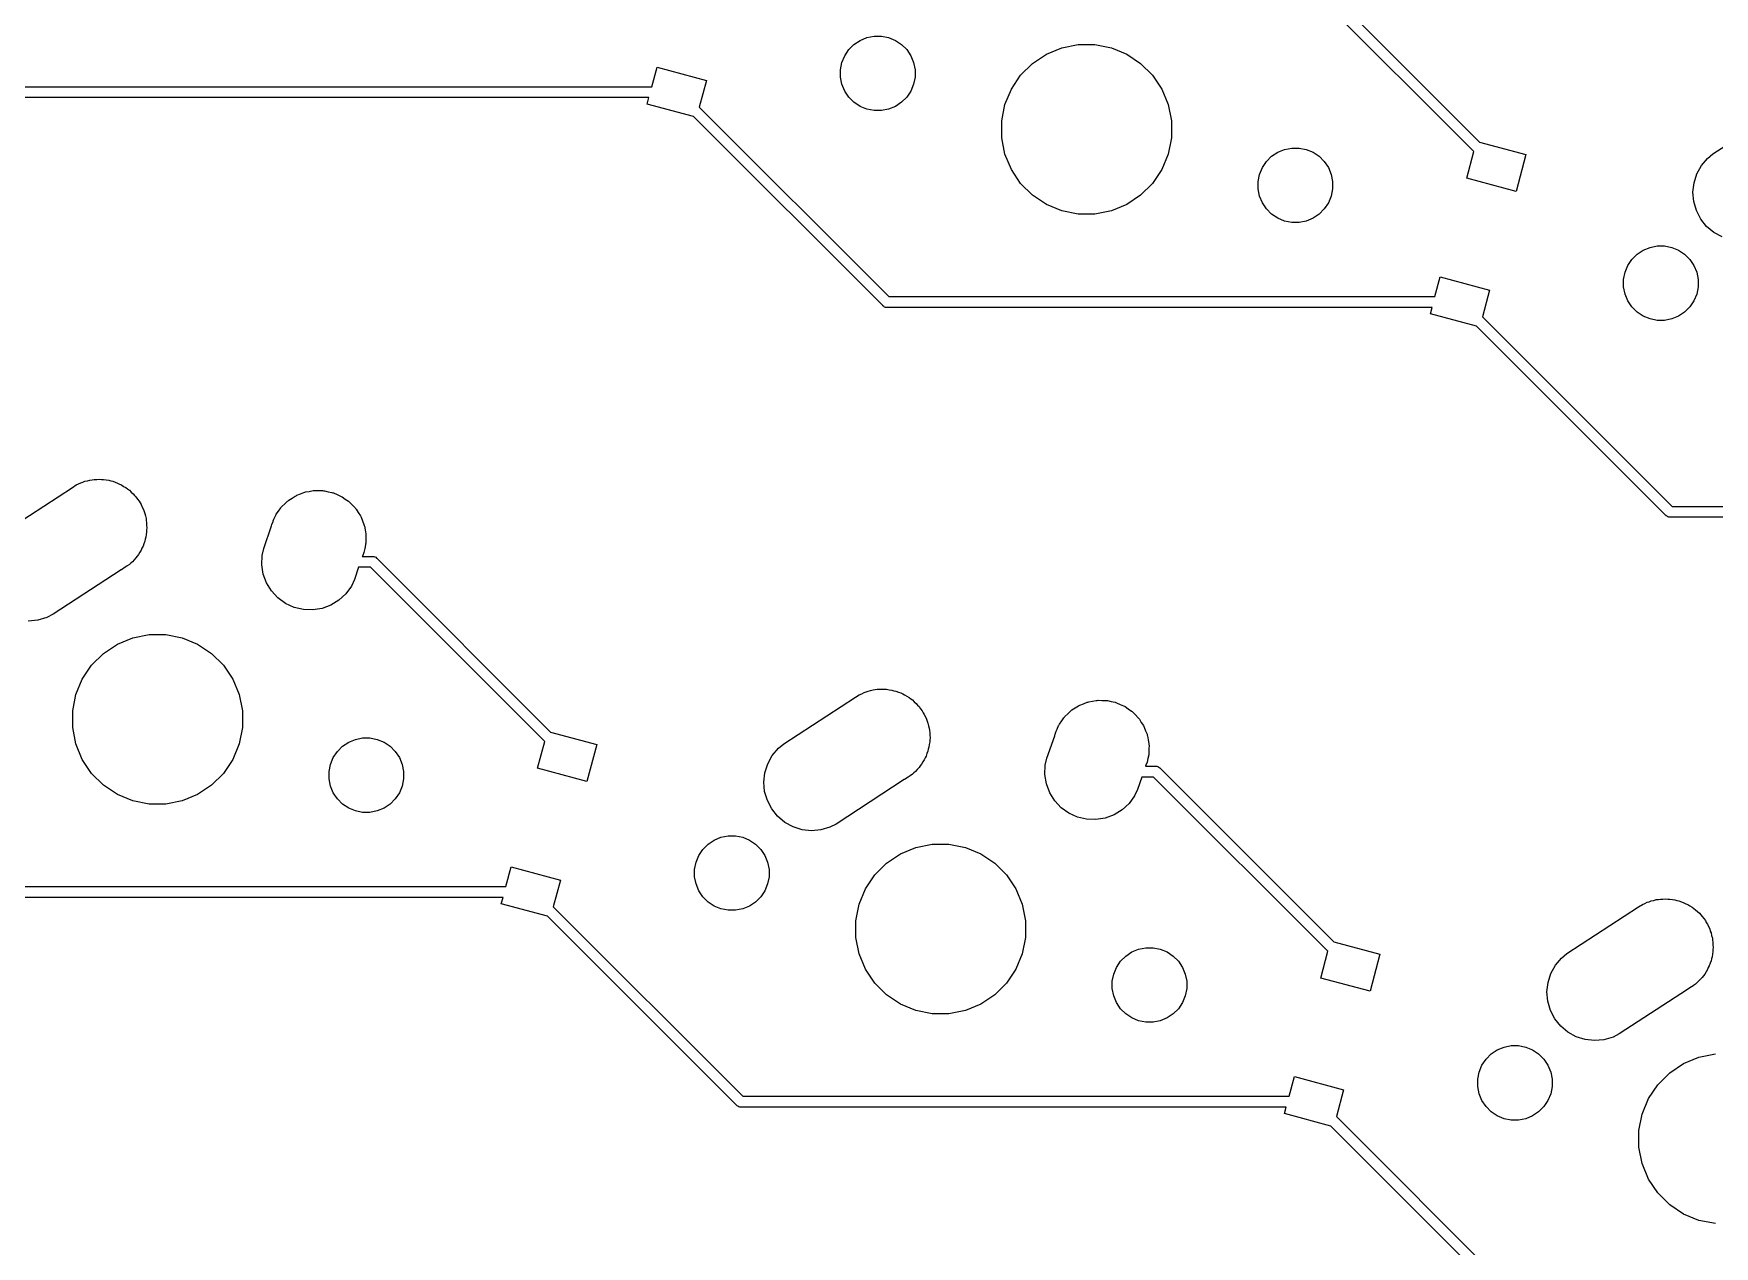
# Model space of a CAD drawing. Extents: x -26.1 to -7.5, y -7.6 to -2.3.
# Drawn here: x -18.288 to -16.733, y -6.282 to -5.16 of the extents above; entities that cross this region are included whole.
import ezdxf

# ---------------------------------------------------------------- set-up
doc = ezdxf.new("R2010")
doc.units = 0
doc.header["$MEASUREMENT"] = 0
doc.layers.add('BLACK', color=7, linetype='CONTINUOUS')

msp = doc.modelspace()

# ---------------------------------------------------------------- linework, layer by layer
at = {"layer": 'BLACK', "linetype": 'CONTINUOUS'}
for p, q in [((-16.9555, -5.2694), (-17.1167, -5.10814)), ((-17.1109, -5.09978), (-16.9501, -5.26064)), ((-17.5374, -5.18072), (-17.5336, -5.17508)), ((-17.5336, -5.17508), (-17.5289, -5.17028)), ((-17.5289, -5.17028), (-17.5232, -5.16651)), ((-17.5232, -5.16651), (-17.5169, -5.16391)), ((-17.5169, -5.16391), (-17.5103, -5.16259)), ((-17.5103, -5.16259), (-17.5035, -5.16259)), ((-17.5035, -5.16259), (-17.4968, -5.16391)), ((-17.4968, -5.16391), (-17.4906, -5.16651)), ((-17.4906, -5.16651), (-17.4849, -5.17028)), ((-17.4849, -5.17028), (-17.4801, -5.17508)), ((-17.4801, -5.17508), (-17.4764, -5.18072)), ((-17.3509, -5.17923), (-17.3366, -5.17332)), ((-17.3366, -5.17332), (-17.3214, -5.1703)), ((-17.3214, -5.1703), (-17.306, -5.1703)), ((-17.306, -5.1703), (-17.2908, -5.17332)), ((-17.2908, -5.17332), (-17.2765, -5.17923)), ((-17.7159, -5.20949), (-17.711, -5.19126)), ((-17.711, -5.19126), (-17.6653, -5.20349)), ((-17.5413, -5.19364), (-17.54, -5.18699)), ((-17.54, -5.18699), (-17.5374, -5.18072)), ((-17.4764, -5.18072), (-17.4738, -5.18699)), ((-17.4738, -5.18699), (-17.4724, -5.19364)), ((-17.3747, -5.19876), (-17.3637, -5.18782)), ((-17.3637, -5.18782), (-17.3509, -5.17923)), ((-17.2765, -5.17923), (-17.2637, -5.18782)), ((-17.2637, -5.18782), (-17.2527, -5.19876)), ((-17.6653, -5.20349), (-17.672, -5.2282)), ((-17.5413, -5.20043), (-17.5413, -5.19364)), ((-17.54, -5.20708), (-17.5413, -5.20043)), ((-17.5374, -5.21335), (-17.54, -5.20708)), ((-17.4738, -5.20708), (-17.4764, -5.21335)), ((-17.4724, -5.20043), (-17.4738, -5.20708)), ((-17.4724, -5.19364), (-17.4724, -5.20043)), ((-17.3833, -5.21162), (-17.3747, -5.19876)), ((-17.2527, -5.19876), (-17.2441, -5.21162)), ((-17.7185, -5.21949), (-18.7227, -5.21949)), ((-18.7209, -5.20949), (-17.7159, -5.20949)), ((-17.7201, -5.22549), (-17.7185, -5.21949)), ((-17.5336, -5.219), (-17.5374, -5.21335)), ((-17.5289, -5.22379), (-17.5336, -5.219)), ((-17.5232, -5.22756), (-17.5289, -5.22379)), ((-17.4849, -5.22379), (-17.4906, -5.22756)), ((-17.4801, -5.219), (-17.4849, -5.22379)), ((-17.4764, -5.21335), (-17.4801, -5.219)), ((-17.3892, -5.2259), (-17.3833, -5.21162)), ((-17.2441, -5.21162), (-17.2382, -5.2259)), ((-17.6773, -5.23696), (-17.7201, -5.22549)), ((-17.5023, -5.41197), (-17.6773, -5.23696)), ((-17.672, -5.2282), (-17.4966, -5.4036)), ((-17.5169, -5.23016), (-17.5232, -5.22756)), ((-17.5103, -5.23148), (-17.5169, -5.23016)), ((-17.5035, -5.23148), (-17.5103, -5.23148)), ((-17.4968, -5.23016), (-17.5035, -5.23148)), ((-17.4906, -5.22756), (-17.4968, -5.23016)), ((-17.3922, -5.24107), (-17.3892, -5.2259)), ((-17.2382, -5.2259), (-17.2352, -5.24107)), ((-16.7343, -5.27158), (-16.668, -5.22836)), ((-17.3922, -5.25653), (-17.3922, -5.24107)), ((-17.2352, -5.24107), (-17.2352, -5.25653)), ((-17.3892, -5.2717), (-17.3922, -5.25653)), ((-17.2352, -5.25653), (-17.2382, -5.2717)), ((-17.1425, -5.2738), (-17.1368, -5.27003)), ((-17.1368, -5.27003), (-17.1306, -5.26744)), ((-17.1306, -5.26744), (-17.1239, -5.26611)), ((-17.1239, -5.26611), (-17.1171, -5.26611)), ((-17.1171, -5.26611), (-17.1105, -5.26744)), ((-17.1105, -5.26744), (-17.1042, -5.27003)), ((-17.1042, -5.27003), (-17.0986, -5.2738)), ((-16.9621, -5.29411), (-16.9555, -5.2694)), ((-16.9501, -5.26064), (-16.9073, -5.27211)), ((-17.3833, -5.28598), (-17.3892, -5.2717)), ((-17.3747, -5.29884), (-17.3833, -5.28598)), ((-17.2441, -5.28598), (-17.2527, -5.29884)), ((-17.2382, -5.2717), (-17.2441, -5.28598)), ((-17.1536, -5.29051), (-17.151, -5.28425)), ((-17.151, -5.28425), (-17.1473, -5.2786)), ((-17.1473, -5.2786), (-17.1425, -5.2738)), ((-17.0986, -5.2738), (-17.0938, -5.2786)), ((-17.0938, -5.2786), (-17.09, -5.28425)), ((-17.09, -5.28425), (-17.0874, -5.29051)), ((-16.9073, -5.27211), (-16.9164, -5.30634)), ((-16.7492, -5.29), (-16.745, -5.28235)), ((-16.745, -5.28235), (-16.7394, -5.27567)), ((-16.7394, -5.27567), (-16.7343, -5.27158)), ((-17.3637, -5.30977), (-17.3747, -5.29884)), ((-17.2527, -5.29884), (-17.2637, -5.30977)), ((-17.155, -5.29717), (-17.1536, -5.29051)), ((-17.155, -5.30396), (-17.155, -5.29717)), ((-17.0874, -5.29051), (-17.0861, -5.29717)), ((-17.0861, -5.29717), (-17.0861, -5.30396)), ((-16.9164, -5.30634), (-16.9621, -5.29411)), ((-16.7528, -5.30699), (-16.7518, -5.29832)), ((-16.7518, -5.29832), (-16.7492, -5.29)), ((-17.3509, -5.31837), (-17.3637, -5.30977)), ((-17.2637, -5.30977), (-17.2765, -5.31837)), ((-17.1536, -5.31061), (-17.155, -5.30396)), ((-17.151, -5.31688), (-17.1536, -5.31061)), ((-17.1473, -5.32252), (-17.151, -5.31688)), ((-17.09, -5.31688), (-17.0938, -5.32252)), ((-17.0874, -5.31061), (-17.09, -5.31688)), ((-17.0861, -5.30396), (-17.0874, -5.31061)), ((-16.752, -5.31568), (-16.7528, -5.30699)), ((-16.7496, -5.32406), (-16.752, -5.31568)), ((-17.3366, -5.32428), (-17.3509, -5.31837)), ((-17.3214, -5.3273), (-17.3366, -5.32428)), ((-17.306, -5.3273), (-17.3214, -5.3273)), ((-17.2908, -5.32428), (-17.306, -5.3273)), ((-17.2765, -5.31837), (-17.2908, -5.32428)), ((-17.1425, -5.32732), (-17.1473, -5.32252)), ((-17.1368, -5.33109), (-17.1425, -5.32732)), ((-17.1306, -5.33369), (-17.1368, -5.33109)), ((-17.1042, -5.33109), (-17.1105, -5.33369)), ((-17.0986, -5.32732), (-17.1042, -5.33109)), ((-17.0938, -5.32252), (-17.0986, -5.32732)), ((-16.7456, -5.3318), (-16.7496, -5.32406)), ((-16.7401, -5.33861), (-16.7456, -5.3318)), ((-17.1239, -5.33501), (-17.1306, -5.33369)), ((-17.1171, -5.33501), (-17.1239, -5.33501)), ((-17.1105, -5.33369), (-17.1171, -5.33501)), ((-16.7334, -5.34422), (-16.7401, -5.33861)), ((-16.7258, -5.34842), (-16.7334, -5.34422)), ((-16.8044, -5.36439), (-16.7988, -5.36062)), ((-16.7988, -5.36062), (-16.7925, -5.35802)), ((-16.7925, -5.35802), (-16.7858, -5.3567)), ((-16.7858, -5.3567), (-16.7791, -5.3567)), ((-16.7791, -5.3567), (-16.7724, -5.35802)), ((-16.7724, -5.35802), (-16.7661, -5.36062)), ((-16.7661, -5.36062), (-16.7605, -5.36439)), ((-16.8156, -5.3811), (-16.813, -5.37483)), ((-16.813, -5.37483), (-16.8092, -5.36919)), ((-16.8092, -5.36919), (-16.8044, -5.36439)), ((-16.7605, -5.36439), (-16.7557, -5.36919)), ((-16.7557, -5.36919), (-16.7519, -5.37483)), ((-16.7519, -5.37483), (-16.7493, -5.3811)), ((-16.9914, -5.4036), (-16.9865, -5.38538)), ((-16.9865, -5.38538), (-16.9409, -5.3976)), ((-16.8169, -5.38776), (-16.8156, -5.3811)), ((-16.8169, -5.39454), (-16.8169, -5.38776)), ((-16.8156, -5.4012), (-16.8169, -5.39454)), ((-16.7493, -5.3811), (-16.748, -5.38776)), ((-16.748, -5.39454), (-16.7493, -5.4012)), ((-16.748, -5.38776), (-16.748, -5.39454)), ((-17.4966, -5.4036), (-16.9914, -5.4036)), ((-16.9409, -5.3976), (-16.9475, -5.42231)), ((-16.813, -5.40747), (-16.8156, -5.4012)), ((-16.8092, -5.41311), (-16.813, -5.40747)), ((-16.7519, -5.40747), (-16.7557, -5.41311)), ((-16.7493, -5.4012), (-16.7519, -5.40747)), ((-17.5022, -5.41216), (-17.5023, -5.41197)), ((-17.5014, -5.41278), (-17.5022, -5.41216)), ((-17.5005, -5.41325), (-17.5014, -5.41278)), ((-17.4996, -5.41353), (-17.5005, -5.41325)), ((-17.4986, -5.41363), (-17.4996, -5.41353)), ((-17.4984, -5.4136), (-17.4986, -5.41363)), ((-16.9941, -5.4136), (-17.4984, -5.4136)), ((-16.9957, -5.4196), (-16.9941, -5.4136)), ((-16.9529, -5.43107), (-16.9957, -5.4196)), ((-16.9475, -5.42231), (-16.7721, -5.59772)), ((-16.8044, -5.41791), (-16.8092, -5.41311)), ((-16.7988, -5.42168), (-16.8044, -5.41791)), ((-16.7925, -5.42427), (-16.7988, -5.42168)), ((-16.7858, -5.4256), (-16.7925, -5.42427)), ((-16.7791, -5.4256), (-16.7858, -5.4256)), ((-16.7724, -5.42427), (-16.7791, -5.4256)), ((-16.7661, -5.42168), (-16.7724, -5.42427)), ((-16.7605, -5.41791), (-16.7661, -5.42168)), ((-16.7557, -5.41311), (-16.7605, -5.41791)), ((-16.7779, -5.60608), (-16.9529, -5.43107)), ((-18.3182, -5.62335), (-18.2519, -5.58013)), ((-18.2519, -5.58013), (-18.2484, -5.57785)), ((-18.2484, -5.57785), (-18.2462, -5.57691)), ((-18.2462, -5.57691), (-18.244, -5.57579)), ((-18.244, -5.57579), (-18.2422, -5.57525)), ((-18.2422, -5.57525), (-18.2404, -5.57451)), ((-18.2404, -5.57451), (-18.238, -5.57403)), ((-18.238, -5.57403), (-18.2356, -5.57335)), ((-18.2356, -5.57335), (-18.2337, -5.57318)), ((-18.2337, -5.57318), (-18.2318, -5.57281)), ((-18.2318, -5.57281), (-18.2294, -5.57281)), ((-18.2294, -5.57281), (-18.227, -5.57259)), ((-18.227, -5.57259), (-18.225, -5.57281)), ((-18.225, -5.57281), (-18.2231, -5.57281)), ((-18.2231, -5.57281), (-18.2207, -5.57328)), ((-18.2207, -5.57328), (-18.2183, -5.57355)), ((-18.2183, -5.57355), (-18.2164, -5.57413)), ((-18.2164, -5.57413), (-18.2145, -5.57451)), ((-18.2145, -5.57451), (-18.2123, -5.57544)), ((-18.2123, -5.57544), (-18.21, -5.57617)), ((-18.21, -5.57617), (-18.2083, -5.57711)), ((-18.2083, -5.57711), (-18.2065, -5.57785)), ((-18.2065, -5.57785), (-18.2045, -5.5792)), ((-18.2045, -5.5792), (-18.2023, -5.58037)), ((-18.2023, -5.58037), (-18.2008, -5.58162)), ((-18.2008, -5.58162), (-18.1992, -5.58269)), ((-18.1992, -5.58269), (-18.1975, -5.58442)), ((-18.1975, -5.58442), (-18.1956, -5.58599)), ((-18.1956, -5.58599), (-18.1944, -5.58749)), ((-18.1944, -5.58749), (-18.1931, -5.58886)), ((-18.1931, -5.58886), (-18.1917, -5.59089)), ((-18.1917, -5.59089), (-18.1902, -5.59279)), ((-18.1902, -5.59279), (-18.1893, -5.59451)), ((-18.1893, -5.59451), (-18.1882, -5.59612)), ((-18.1882, -5.59612), (-18.1873, -5.59837)), ((-18.0582, -5.59792), (-18.0555, -5.5955)), ((-18.0555, -5.5955), (-18.053, -5.59298)), ((-18.053, -5.59298), (-18.0524, -5.59253)), ((-18.0524, -5.59253), (-18.0518, -5.59198)), ((-18.0518, -5.59198), (-18.0487, -5.59011)), ((-18.0487, -5.59011), (-18.0458, -5.58813)), ((-18.0458, -5.58813), (-18.045, -5.58782)), ((-18.045, -5.58782), (-18.0443, -5.5874)), ((-18.0443, -5.5874), (-18.041, -5.58616)), ((-18.041, -5.58616), (-18.0377, -5.58479)), ((-18.0377, -5.58479), (-18.0369, -5.58464)), ((-18.0369, -5.58464), (-18.0362, -5.58435)), ((-18.0362, -5.58435), (-18.0327, -5.58379)), ((-18.0327, -5.58379), (-18.0292, -5.58309)), ((-18.0292, -5.58309), (-18.0283, -5.58309)), ((-18.0283, -5.58309), (-18.0276, -5.58296)), ((-18.0276, -5.58296), (-18.024, -5.58309)), ((-18.024, -5.58309), (-18.0204, -5.58309)), ((-18.0204, -5.58309), (-18.0196, -5.58325)), ((-18.0196, -5.58325), (-18.0188, -5.58328)), ((-18.0188, -5.58328), (-18.0154, -5.5841)), ((-18.0154, -5.5841), (-18.0119, -5.58479)), ((-18.0119, -5.58479), (-18.0111, -5.5851)), ((-18.0111, -5.5851), (-18.0103, -5.58529)), ((-18.0103, -5.58529), (-18.0071, -5.58677)), ((-18.0071, -5.58677), (-18.0038, -5.58813)), ((-18.0038, -5.58813), (-18.0031, -5.58858)), ((-18.0031, -5.58858), (-18.0024, -5.58891)), ((-18.0024, -5.58891), (-17.9995, -5.591)), ((-17.9995, -5.591), (-17.9966, -5.59298)), ((-17.9966, -5.59298), (-17.996, -5.59355)), ((-17.996, -5.59355), (-17.9953, -5.59402)), ((-17.9953, -5.59402), (-17.9929, -5.59663)), ((-17.9929, -5.59663), (-17.9904, -5.59915)), ((-18.1873, -5.59837), (-18.1862, -5.60053)), ((-18.1862, -5.60053), (-18.1856, -5.60239)), ((-18.1856, -5.60239), (-18.1849, -5.60418)), ((-18.1849, -5.60418), (-18.1844, -5.60657)), ((-18.1844, -5.60657), (-18.1837, -5.60891)), ((-18.1837, -5.60891), (-18.1835, -5.61084)), ((-18.1835, -5.61084), (-18.1832, -5.61273)), ((-18.1832, -5.61273), (-18.1832, -5.61517)), ((-18.0674, -5.61446), (-18.0662, -5.6117)), ((-18.0662, -5.6117), (-18.066, -5.61094)), ((-18.066, -5.61094), (-18.0654, -5.60969)), ((-18.0654, -5.60969), (-18.064, -5.6064)), ((-18.064, -5.6064), (-18.0636, -5.60573)), ((-18.0636, -5.60573), (-18.0633, -5.605)), ((-18.0633, -5.605), (-18.0612, -5.60211)), ((-18.0612, -5.60211), (-18.0592, -5.59915)), ((-18.0592, -5.59915), (-18.0586, -5.59858)), ((-18.0586, -5.59858), (-18.0582, -5.59792)), ((-17.9904, -5.59915), (-17.9899, -5.59982)), ((-17.9899, -5.59982), (-17.9894, -5.60041)), ((-17.9894, -5.60041), (-17.9875, -5.60344)), ((-17.9875, -5.60344), (-17.9855, -5.6064)), ((-17.9855, -5.6064), (-17.9852, -5.60715)), ((-17.9852, -5.60715), (-17.9848, -5.60783)), ((-17.9848, -5.60783), (-17.9836, -5.61117)), ((-17.9836, -5.61117), (-17.9822, -5.61446)), ((-16.7777, -5.60627), (-16.7779, -5.60608)), ((-16.7771, -5.60681), (-16.7777, -5.60627)), ((-16.777, -5.6069), (-16.7771, -5.60681)), ((-16.7761, -5.60736), (-16.777, -5.6069)), ((-16.7752, -5.60765), (-16.7761, -5.60736)), ((-16.7742, -5.60774), (-16.7752, -5.60765)), ((-16.7739, -5.60772), (-16.7742, -5.60774)), ((-16.2696, -5.60772), (-16.7739, -5.60772)), ((-16.7721, -5.59772), (-16.267, -5.59772)), ((-18.1845, -5.62812), (-18.1849, -5.63002)), ((-18.1839, -5.62627), (-18.1845, -5.62812)), ((-18.1836, -5.62385), (-18.1839, -5.62627)), ((-18.1832, -5.62146), (-18.1836, -5.62385)), ((-18.1832, -5.61517), (-18.183, -5.6176)), ((-18.183, -5.6176), (-18.1832, -5.61952)), ((-18.1832, -5.61952), (-18.1832, -5.62146)), ((-18.0748, -5.63671), (-18.0677, -5.61582)), ((-18.0677, -5.61582), (-18.0674, -5.61446)), ((-17.9822, -5.61446), (-17.982, -5.61525)), ((-17.982, -5.61525), (-17.9818, -5.61601)), ((-17.9818, -5.61601), (-17.9812, -5.61952)), ((-17.9812, -5.61952), (-17.9805, -5.62302)), ((-17.9805, -5.62302), (-17.9805, -5.62383)), ((-17.9805, -5.62383), (-17.9804, -5.62462)), ((-17.9804, -5.62462), (-17.9805, -5.62818)), ((-17.9805, -5.62818), (-17.9805, -5.63174)), ((-18.192, -5.64372), (-18.1931, -5.64533)), ((-18.1907, -5.64224), (-18.192, -5.64372)), ((-18.1896, -5.6401), (-18.1907, -5.64224)), ((-18.1882, -5.63808), (-18.1896, -5.6401)), ((-18.1875, -5.63629), (-18.1882, -5.63808)), ((-18.1865, -5.63459), (-18.1875, -5.63629)), ((-18.1858, -5.63227), (-18.1865, -5.63459)), ((-18.1849, -5.63002), (-18.1858, -5.63227)), ((-18.0766, -5.65179), (-18.0763, -5.64307)), ((-18.0763, -5.64307), (-18.0748, -5.63671)), ((-17.9833, -5.64306), (-17.9837, -5.64403)), ((-17.9822, -5.6403), (-17.9833, -5.64306)), ((-17.9815, -5.63681), (-17.9822, -5.6403)), ((-17.9807, -5.63334), (-17.9815, -5.63681)), ((-17.9805, -5.63174), (-17.9807, -5.63254)), ((-17.9807, -5.63254), (-17.9807, -5.63334)), ((-18.2067, -5.65644), (-18.2698, -5.69756)), ((-18.2065, -5.65635), (-18.2067, -5.65644)), ((-18.2031, -5.65407), (-18.2065, -5.65635)), ((-18.2015, -5.65301), (-18.2031, -5.65407)), ((-18.2013, -5.65285), (-18.2015, -5.65301)), ((-18.1992, -5.6515), (-18.2013, -5.65285)), ((-18.1979, -5.65013), (-18.1992, -5.6515)), ((-18.1964, -5.64892), (-18.1979, -5.65013)), ((-18.1948, -5.64705), (-18.1964, -5.64892)), ((-18.1931, -5.64533), (-18.1948, -5.64705)), ((-18.0753, -5.6604), (-18.0766, -5.65179)), ((-17.9871, -5.65403), (-17.991, -5.66547)), ((-17.9761, -5.65403), (-17.9871, -5.65403)), ((-17.9837, -5.64403), (-17.9743, -5.64403)), ((-17.8149, -5.81528), (-17.9761, -5.65403)), ((-17.9743, -5.64403), (-17.9741, -5.64401)), ((-17.9741, -5.64401), (-17.9738, -5.64403)), ((-17.9738, -5.64403), (-17.9731, -5.6441)), ((-17.9731, -5.6441), (-17.9722, -5.64439)), ((-17.9722, -5.64439), (-17.9713, -5.64485)), ((-17.9713, -5.64485), (-17.9705, -5.64548)), ((-17.9705, -5.64548), (-17.9704, -5.64567)), ((-17.9704, -5.64567), (-17.8095, -5.80653)), ((-18.0722, -5.66858), (-18.0753, -5.6604)), ((-18.0676, -5.676), (-18.0722, -5.66858)), ((-17.9938, -5.67141), (-17.9989, -5.67849)), ((-17.991, -5.66547), (-17.9938, -5.67141)), ((-18.0617, -5.68239), (-18.0676, -5.676)), ((-18.0546, -5.6875), (-18.0617, -5.68239)), ((-18.0467, -5.69113), (-18.0546, -5.6875)), ((-18.0127, -5.68901), (-18.0209, -5.69206)), ((-18.0053, -5.68443), (-18.0127, -5.68901)), ((-17.9989, -5.67849), (-18.0053, -5.68443)), ((-18.284, -5.70302), (-18.2927, -5.70377)), ((-18.2756, -5.70058), (-18.284, -5.70302)), ((-18.2698, -5.69756), (-18.2756, -5.70058)), ((-18.0382, -5.69314), (-18.0467, -5.69113)), ((-18.0295, -5.69345), (-18.0382, -5.69314)), ((-18.0209, -5.69206), (-18.0295, -5.69345)), ((-18.2103, -5.72512), (-18.196, -5.7192)), ((-18.196, -5.7192), (-18.1809, -5.71619)), ((-18.1809, -5.71619), (-18.1654, -5.71619)), ((-18.1654, -5.71619), (-18.1503, -5.7192)), ((-18.1503, -5.7192), (-18.136, -5.72512)), ((-18.2341, -5.74464), (-18.2232, -5.73371)), ((-18.2232, -5.73371), (-18.2103, -5.72512)), ((-18.136, -5.72512), (-18.1231, -5.73371)), ((-18.1231, -5.73371), (-18.1122, -5.74464)), ((-18.2427, -5.7575), (-18.2341, -5.74464)), ((-18.1122, -5.74464), (-18.1036, -5.7575)), ((-18.2486, -5.77179), (-18.2427, -5.7575)), ((-18.1036, -5.7575), (-18.0977, -5.77179)), ((-17.5159, -5.76862), (-17.5135, -5.76815)), ((-17.5135, -5.76815), (-17.5112, -5.76746)), ((-17.5112, -5.76746), (-17.5093, -5.7673)), ((-17.5093, -5.7673), (-17.5074, -5.76692)), ((-17.5074, -5.76692), (-17.5049, -5.76692)), ((-17.5049, -5.76692), (-17.5025, -5.76671)), ((-17.5025, -5.76671), (-17.5006, -5.76692)), ((-17.5006, -5.76692), (-17.4987, -5.76692)), ((-17.4987, -5.76692), (-17.4963, -5.7674)), ((-17.4963, -5.7674), (-17.4938, -5.76766)), ((-17.4938, -5.76766), (-17.492, -5.76824)), ((-17.492, -5.76824), (-17.4901, -5.76862)), ((-18.2516, -5.78695), (-18.2486, -5.77179)), ((-18.0977, -5.77179), (-18.0946, -5.78695)), ((-17.5937, -5.81747), (-17.5274, -5.77425)), ((-17.5274, -5.77425), (-17.524, -5.77196)), ((-17.524, -5.77196), (-17.5217, -5.77103)), ((-17.5217, -5.77103), (-17.5196, -5.7699)), ((-17.5196, -5.7699), (-17.5177, -5.76936)), ((-17.5177, -5.76936), (-17.5159, -5.76862)), ((-17.4901, -5.76862), (-17.4878, -5.76955)), ((-17.4878, -5.76955), (-17.4855, -5.77029)), ((-17.4855, -5.77029), (-17.4838, -5.77122)), ((-17.4838, -5.77122), (-17.482, -5.77196)), ((-17.482, -5.77196), (-17.48, -5.77332)), ((-17.48, -5.77332), (-17.4779, -5.77449)), ((-17.4779, -5.77449), (-17.4764, -5.77573)), ((-17.4764, -5.77573), (-17.4748, -5.77681)), ((-17.4748, -5.77681), (-17.4731, -5.77853)), ((-17.4731, -5.77853), (-17.4712, -5.7801)), ((-17.4712, -5.7801), (-17.47, -5.78161)), ((-17.47, -5.78161), (-17.4686, -5.78298)), ((-17.4686, -5.78298), (-17.4673, -5.785)), ((-17.3243, -5.78423), (-17.3213, -5.78225)), ((-17.3213, -5.78225), (-17.3206, -5.78194)), ((-17.3206, -5.78194), (-17.3199, -5.78151)), ((-17.3199, -5.78151), (-17.3166, -5.78027)), ((-17.3166, -5.78027), (-17.3133, -5.77891)), ((-17.3133, -5.77891), (-17.3125, -5.77875)), ((-17.3125, -5.77875), (-17.3117, -5.77847)), ((-17.3117, -5.77847), (-17.3082, -5.7779)), ((-17.3082, -5.7779), (-17.3047, -5.7772)), ((-17.3047, -5.7772), (-17.3039, -5.7772)), ((-17.3039, -5.7772), (-17.3031, -5.77708)), ((-17.3031, -5.77708), (-17.2996, -5.7772)), ((-17.2996, -5.7772), (-17.296, -5.7772)), ((-17.296, -5.7772), (-17.2952, -5.77736)), ((-17.2952, -5.77736), (-17.2944, -5.77739)), ((-17.2944, -5.77739), (-17.2909, -5.77821)), ((-17.2909, -5.77821), (-17.2874, -5.77891)), ((-17.2874, -5.77891), (-17.2867, -5.77922)), ((-17.2867, -5.77922), (-17.2859, -5.7794)), ((-17.2859, -5.7794), (-17.2827, -5.78088)), ((-17.2827, -5.78088), (-17.2794, -5.78225)), ((-17.2794, -5.78225), (-17.2787, -5.78269)), ((-17.2787, -5.78269), (-17.278, -5.78303)), ((-17.278, -5.78303), (-17.2751, -5.78511)), ((-18.2516, -5.80242), (-18.2516, -5.78695)), ((-18.0946, -5.78695), (-18.0946, -5.80242)), ((-17.4673, -5.785), (-17.4657, -5.78691)), ((-17.4657, -5.78691), (-17.4648, -5.78862)), ((-17.4648, -5.78862), (-17.4638, -5.79023)), ((-17.4638, -5.79023), (-17.4628, -5.79248)), ((-17.4628, -5.79248), (-17.4617, -5.79465)), ((-17.4617, -5.79465), (-17.4612, -5.7965)), ((-17.4612, -5.7965), (-17.4604, -5.79829)), ((-17.4604, -5.79829), (-17.46, -5.80068)), ((-17.3392, -5.79985), (-17.3388, -5.79911)), ((-17.3388, -5.79911), (-17.3367, -5.79622)), ((-17.3367, -5.79622), (-17.3348, -5.79326)), ((-17.3348, -5.79326), (-17.3342, -5.79269)), ((-17.3342, -5.79269), (-17.3337, -5.79204)), ((-17.3337, -5.79204), (-17.3311, -5.78961)), ((-17.3311, -5.78961), (-17.3286, -5.78709)), ((-17.3286, -5.78709), (-17.3279, -5.78664)), ((-17.3279, -5.78664), (-17.3273, -5.7861)), ((-17.3273, -5.7861), (-17.3243, -5.78423)), ((-17.2751, -5.78511), (-17.2721, -5.78709)), ((-17.2721, -5.78709), (-17.2715, -5.78766)), ((-17.2715, -5.78766), (-17.2709, -5.78814)), ((-17.2709, -5.78814), (-17.2685, -5.79074)), ((-17.2685, -5.79074), (-17.2659, -5.79326)), ((-17.2659, -5.79326), (-17.2655, -5.79393)), ((-17.2655, -5.79393), (-17.2649, -5.79452)), ((-17.2649, -5.79452), (-17.2631, -5.79755)), ((-17.2631, -5.79755), (-17.2611, -5.80052)), ((-18.2486, -5.81758), (-18.2516, -5.80242)), ((-18.0946, -5.80242), (-18.0977, -5.81758)), ((-17.9963, -5.81592), (-17.99, -5.81332)), ((-17.99, -5.81332), (-17.9834, -5.812)), ((-17.9834, -5.812), (-17.9766, -5.812)), ((-17.9766, -5.812), (-17.9699, -5.81332)), ((-17.9699, -5.81332), (-17.9636, -5.81592)), ((-17.8095, -5.80653), (-17.7667, -5.818)), ((-17.46, -5.80068), (-17.4593, -5.80302)), ((-17.4593, -5.80302), (-17.4591, -5.80495)), ((-17.4591, -5.80495), (-17.4587, -5.80685)), ((-17.4587, -5.80685), (-17.4587, -5.80929)), ((-17.4587, -5.80929), (-17.4585, -5.81172)), ((-17.4585, -5.81172), (-17.4587, -5.81364)), ((-17.4587, -5.81364), (-17.4587, -5.81557)), ((-17.3504, -5.83082), (-17.3432, -5.80993)), ((-17.3432, -5.80993), (-17.3429, -5.80858)), ((-17.3429, -5.80858), (-17.3418, -5.80582)), ((-17.3418, -5.80582), (-17.3415, -5.80506)), ((-17.3415, -5.80506), (-17.341, -5.80381)), ((-17.341, -5.80381), (-17.3396, -5.80052)), ((-17.3396, -5.80052), (-17.3392, -5.79985)), ((-17.2611, -5.80052), (-17.2608, -5.80126)), ((-17.2608, -5.80126), (-17.2604, -5.80195)), ((-17.2604, -5.80195), (-17.2591, -5.80528)), ((-17.2591, -5.80528), (-17.2578, -5.80858)), ((-17.2578, -5.80858), (-17.2576, -5.80937)), ((-17.2576, -5.80937), (-17.2573, -5.81012)), ((-17.2573, -5.81012), (-17.2568, -5.81364)), ((-17.2568, -5.81364), (-17.2561, -5.81713)), ((-18.2427, -5.83187), (-18.2486, -5.81758)), ((-18.0977, -5.81758), (-18.1036, -5.83187)), ((-18.0131, -5.8364), (-18.0105, -5.83013)), ((-18.0105, -5.83013), (-18.0067, -5.82449)), ((-18.0067, -5.82449), (-18.0019, -5.81969)), ((-18.0019, -5.81969), (-17.9963, -5.81592)), ((-17.9636, -5.81592), (-17.958, -5.81969)), ((-17.958, -5.81969), (-17.9532, -5.82449)), ((-17.9532, -5.82449), (-17.9494, -5.83013)), ((-17.9494, -5.83013), (-17.9468, -5.8364)), ((-17.8215, -5.83999), (-17.8149, -5.81528)), ((-17.7667, -5.818), (-17.7759, -5.85222)), ((-17.6086, -5.83589), (-17.6044, -5.82824)), ((-17.6044, -5.82824), (-17.5988, -5.82156)), ((-17.5988, -5.82156), (-17.5937, -5.81747)), ((-17.463, -5.8304), (-17.4638, -5.83219)), ((-17.4621, -5.82871), (-17.463, -5.8304)), ((-17.4614, -5.82638), (-17.4621, -5.82871)), ((-17.4604, -5.82413), (-17.4614, -5.82638)), ((-17.4601, -5.82223), (-17.4604, -5.82413)), ((-17.4595, -5.82039), (-17.4601, -5.82223)), ((-17.4592, -5.81796), (-17.4595, -5.82039)), ((-17.4587, -5.81557), (-17.4592, -5.81796)), ((-17.2562, -5.82746), (-17.2571, -5.83092)), ((-17.2561, -5.82586), (-17.2562, -5.82665)), ((-17.2562, -5.82665), (-17.2562, -5.82746)), ((-17.2561, -5.81713), (-17.2561, -5.81794)), ((-17.2561, -5.81794), (-17.2559, -5.81874)), ((-17.2559, -5.81874), (-17.2561, -5.82229)), ((-17.2561, -5.82229), (-17.2561, -5.82586)), ((-18.2341, -5.84473), (-18.2427, -5.83187)), ((-18.2232, -5.85566), (-18.2341, -5.84473)), ((-18.1122, -5.84473), (-18.1231, -5.85566)), ((-18.1036, -5.83187), (-18.1122, -5.84473)), ((-18.0144, -5.84306), (-18.0131, -5.8364)), ((-18.0144, -5.84984), (-18.0144, -5.84306)), ((-17.9468, -5.8364), (-17.9455, -5.84306)), ((-17.9455, -5.84306), (-17.9455, -5.84984)), ((-17.7759, -5.85222), (-17.8215, -5.83999)), ((-17.6122, -5.85288), (-17.6113, -5.84421)), ((-17.6113, -5.84421), (-17.6086, -5.83589)), ((-17.4748, -5.84561), (-17.4768, -5.84697)), ((-17.4734, -5.84425), (-17.4748, -5.84561)), ((-17.4719, -5.84304), (-17.4734, -5.84425)), ((-17.4703, -5.84117), (-17.4719, -5.84304)), ((-17.4686, -5.83944), (-17.4703, -5.84117)), ((-17.4675, -5.83784), (-17.4686, -5.83944)), ((-17.4663, -5.83636), (-17.4675, -5.83784)), ((-17.4651, -5.83422), (-17.4663, -5.83636)), ((-17.4638, -5.83219), (-17.4651, -5.83422)), ((-17.3522, -5.8459), (-17.3519, -5.83719)), ((-17.3508, -5.85452), (-17.3522, -5.8459)), ((-17.3519, -5.83719), (-17.3504, -5.83082)), ((-17.2589, -5.83718), (-17.2592, -5.83814)), ((-17.2592, -5.83814), (-17.2499, -5.83814)), ((-17.2578, -5.83442), (-17.2589, -5.83718)), ((-17.2571, -5.83092), (-17.2578, -5.83442)), ((-17.2499, -5.83814), (-17.2496, -5.83812)), ((-17.2496, -5.83812), (-17.2494, -5.83814)), ((-17.2494, -5.83814), (-17.2487, -5.83822)), ((-17.2487, -5.83822), (-17.2477, -5.8385)), ((-17.2477, -5.8385), (-17.2468, -5.83897)), ((-17.2468, -5.83897), (-17.2461, -5.83959)), ((-17.2461, -5.83959), (-17.2459, -5.83978)), ((-17.2459, -5.83978), (-17.0851, -6.00064)), ((-18.2103, -5.86425), (-18.2232, -5.85566)), ((-18.1231, -5.85566), (-18.136, -5.86425)), ((-18.0131, -5.8565), (-18.0144, -5.84984)), ((-18.0105, -5.86277), (-18.0131, -5.8565)), ((-17.9468, -5.8565), (-17.9494, -5.86277)), ((-17.9455, -5.84984), (-17.9468, -5.8565)), ((-17.6115, -5.86157), (-17.6122, -5.85288)), ((-17.609, -5.86995), (-17.6115, -5.86157)), ((-17.4823, -5.85056), (-17.5453, -5.89168)), ((-17.482, -5.85046), (-17.4823, -5.85056)), ((-17.4786, -5.84818), (-17.482, -5.85046)), ((-17.477, -5.84713), (-17.4786, -5.84818)), ((-17.4768, -5.84697), (-17.477, -5.84713)), ((-17.3478, -5.86269), (-17.3508, -5.85452)), ((-17.2666, -5.85958), (-17.2693, -5.86553)), ((-17.2627, -5.84814), (-17.2666, -5.85958)), ((-17.2517, -5.84814), (-17.2627, -5.84814)), ((-17.0905, -6.0094), (-17.2517, -5.84814)), ((-18.196, -5.87017), (-18.2103, -5.86425)), ((-18.1809, -5.87319), (-18.196, -5.87017)), ((-18.1654, -5.87319), (-18.1809, -5.87319)), ((-18.1503, -5.87017), (-18.1654, -5.87319)), ((-18.136, -5.86425), (-18.1503, -5.87017)), ((-18.0067, -5.86841), (-18.0105, -5.86277)), ((-18.0019, -5.87321), (-18.0067, -5.86841)), ((-17.9963, -5.87698), (-18.0019, -5.87321)), ((-17.99, -5.87957), (-17.9963, -5.87698)), ((-17.9636, -5.87698), (-17.9699, -5.87957)), ((-17.958, -5.87321), (-17.9636, -5.87698)), ((-17.9532, -5.86841), (-17.958, -5.87321)), ((-17.9494, -5.86277), (-17.9532, -5.86841)), ((-17.605, -5.87769), (-17.609, -5.86995)), ((-17.3432, -5.87012), (-17.3478, -5.86269)), ((-17.3372, -5.87651), (-17.3432, -5.87012)), ((-17.3302, -5.88161), (-17.3372, -5.87651)), ((-17.2744, -5.8726), (-17.2808, -5.87855)), ((-17.2693, -5.86553), (-17.2744, -5.8726)), ((-17.9834, -5.8809), (-17.99, -5.87957)), ((-17.9766, -5.8809), (-17.9834, -5.8809)), ((-17.9699, -5.87957), (-17.9766, -5.8809)), ((-17.5995, -5.88449), (-17.605, -5.87769)), ((-17.5929, -5.89011), (-17.5995, -5.88449)), ((-17.5852, -5.89431), (-17.5929, -5.89011)), ((-17.5453, -5.89168), (-17.5511, -5.89469)), ((-17.3222, -5.88524), (-17.3302, -5.88161)), ((-17.3137, -5.88725), (-17.3222, -5.88524)), ((-17.305, -5.88756), (-17.3137, -5.88725)), ((-17.2964, -5.88617), (-17.305, -5.88756)), ((-17.2882, -5.88313), (-17.2964, -5.88617)), ((-17.2808, -5.87855), (-17.2882, -5.88313)), ((-17.6639, -5.91028), (-17.6582, -5.90651)), ((-17.6582, -5.90651), (-17.6519, -5.90391)), ((-17.6519, -5.90391), (-17.6453, -5.90259)), ((-17.6453, -5.90259), (-17.6385, -5.90259)), ((-17.6385, -5.90259), (-17.6318, -5.90391)), ((-17.6318, -5.90391), (-17.6256, -5.90651)), ((-17.6256, -5.90651), (-17.6199, -5.91028)), ((-17.5769, -5.89693), (-17.5852, -5.89431)), ((-17.5682, -5.89789), (-17.5769, -5.89693)), ((-17.5595, -5.89713), (-17.5682, -5.89789)), ((-17.5511, -5.89469), (-17.5595, -5.89713)), ((-17.675, -5.92699), (-17.6724, -5.92072)), ((-17.6724, -5.92072), (-17.6686, -5.91508)), ((-17.6686, -5.91508), (-17.6639, -5.91028)), ((-17.6199, -5.91028), (-17.6151, -5.91508)), ((-17.6151, -5.91508), (-17.6114, -5.92072)), ((-17.6114, -5.92072), (-17.6088, -5.92699)), ((-17.4987, -5.92782), (-17.4859, -5.91923)), ((-17.4859, -5.91923), (-17.4716, -5.91332)), ((-17.4716, -5.91332), (-17.4564, -5.9103)), ((-17.4564, -5.9103), (-17.441, -5.9103)), ((-17.441, -5.9103), (-17.4258, -5.91332)), ((-17.4258, -5.91332), (-17.4115, -5.91923)), ((-17.4115, -5.91923), (-17.3987, -5.92782)), ((-17.8509, -5.94949), (-17.846, -5.93126)), ((-17.846, -5.93126), (-17.8003, -5.94349)), ((-17.6763, -5.93364), (-17.675, -5.92699)), ((-17.6763, -5.94043), (-17.6763, -5.93364)), ((-17.6088, -5.92699), (-17.6074, -5.93364)), ((-17.6074, -5.93364), (-17.6074, -5.94043)), ((-17.5183, -5.95162), (-17.5097, -5.93876)), ((-17.5097, -5.93876), (-17.4987, -5.92782)), ((-17.3987, -5.92782), (-17.3877, -5.93876)), ((-17.3877, -5.93876), (-17.3791, -5.95162)), ((-18.9184, -5.94949), (-17.8509, -5.94949)), ((-17.8003, -5.94349), (-17.807, -5.9682)), ((-17.675, -5.94708), (-17.6763, -5.94043)), ((-17.6724, -5.95335), (-17.675, -5.94708)), ((-17.6686, -5.959), (-17.6724, -5.95335)), ((-17.6114, -5.95335), (-17.6151, -5.959)), ((-17.6088, -5.94708), (-17.6114, -5.95335)), ((-17.6074, -5.94043), (-17.6088, -5.94708)), ((-17.5242, -5.9659), (-17.5183, -5.95162)), ((-17.3791, -5.95162), (-17.3732, -5.9659)), ((-17.8535, -5.95949), (-18.9202, -5.95949)), ((-17.8551, -5.96549), (-17.8535, -5.95949)), ((-17.8123, -5.97696), (-17.8551, -5.96549)), ((-17.807, -5.9682), (-17.6316, -6.1436)), ((-17.6639, -5.96379), (-17.6686, -5.959)), ((-17.6582, -5.96756), (-17.6639, -5.96379)), ((-17.6519, -5.97016), (-17.6582, -5.96756)), ((-17.6453, -5.97148), (-17.6519, -5.97016)), ((-17.6318, -5.97016), (-17.6385, -5.97148)), ((-17.6256, -5.96756), (-17.6318, -5.97016)), ((-17.6199, -5.96379), (-17.6256, -5.96756)), ((-17.6151, -5.959), (-17.6199, -5.96379)), ((-17.5272, -5.98107), (-17.5242, -5.9659)), ((-17.3732, -5.9659), (-17.3702, -5.98107)), ((-16.8693, -6.01158), (-16.803, -5.96836)), ((-16.803, -5.96836), (-16.7996, -5.96607)), ((-16.7996, -5.96607), (-16.7973, -5.96514)), ((-16.7973, -5.96514), (-16.7951, -5.96402)), ((-16.7951, -5.96402), (-16.7933, -5.96348)), ((-16.7933, -5.96348), (-16.7915, -5.96274)), ((-16.7915, -5.96274), (-16.7891, -5.96226)), ((-16.7891, -5.96226), (-16.7868, -5.96158)), ((-16.7868, -5.96158), (-16.7848, -5.96141)), ((-16.7848, -5.96141), (-16.7829, -5.96103)), ((-16.7829, -5.96103), (-16.7805, -5.96103)), ((-16.7805, -5.96103), (-16.7781, -5.96082)), ((-16.7781, -5.96082), (-16.7761, -5.96103)), ((-16.7761, -5.96103), (-16.7742, -5.96103)), ((-16.7742, -5.96103), (-16.7718, -5.96151)), ((-16.7718, -5.96151), (-16.7694, -5.96178)), ((-16.7694, -5.96178), (-16.7676, -5.96236)), ((-16.7676, -5.96236), (-16.7657, -5.96274)), ((-16.7657, -5.96274), (-16.7634, -5.96367)), ((-16.7634, -5.96367), (-16.7611, -5.9644)), ((-16.7611, -5.9644), (-16.7594, -5.96533)), ((-16.7594, -5.96533), (-16.7576, -5.96607)), ((-16.7576, -5.96607), (-16.7556, -5.96743)), ((-16.7556, -5.96743), (-16.7534, -5.9686)), ((-16.7534, -5.9686), (-16.7519, -5.96985)), ((-16.7519, -5.96985), (-16.7503, -5.97092)), ((-17.6373, -6.15197), (-17.8123, -5.97696)), ((-17.6385, -5.97148), (-17.6453, -5.97148)), ((-17.5272, -5.99653), (-17.5272, -5.98107)), ((-17.3702, -5.98107), (-17.3702, -5.99653)), ((-16.7503, -5.97092), (-16.7486, -5.97265)), ((-16.7486, -5.97265), (-16.7467, -5.97421)), ((-16.7467, -5.97421), (-16.7455, -5.97572)), ((-16.7455, -5.97572), (-16.7442, -5.97709)), ((-16.7442, -5.97709), (-16.7428, -5.97912)), ((-16.7428, -5.97912), (-16.7413, -5.98102)), ((-16.7413, -5.98102), (-16.7404, -5.98274)), ((-16.7404, -5.98274), (-16.7393, -5.98435)), ((-16.7393, -5.98435), (-16.7384, -5.9866)), ((-17.5242, -6.0117), (-17.5272, -5.99653)), ((-17.3702, -5.99653), (-17.3732, -6.0117)), ((-17.0851, -6.00064), (-17.0423, -6.01211)), ((-16.7384, -5.9866), (-16.7373, -5.98876)), ((-16.7373, -5.98876), (-16.7367, -5.99062)), ((-16.7367, -5.99062), (-16.736, -5.99241)), ((-16.736, -5.99241), (-16.7355, -5.9948)), ((-16.7355, -5.9948), (-16.7348, -5.99714)), ((-16.7348, -5.99714), (-16.7347, -5.99907)), ((-16.7347, -5.99907), (-16.7343, -6.00096)), ((-16.7343, -6.00096), (-16.7343, -6.0034)), ((-17.5183, -6.02598), (-17.5242, -6.0117)), ((-17.3732, -6.0117), (-17.3791, -6.02598)), ((-17.2823, -6.0186), (-17.2775, -6.0138)), ((-17.2775, -6.0138), (-17.2718, -6.01003)), ((-17.2718, -6.01003), (-17.2656, -6.00744)), ((-17.2656, -6.00744), (-17.2589, -6.00611)), ((-17.2589, -6.00611), (-17.2521, -6.00611)), ((-17.2521, -6.00611), (-17.2455, -6.00744)), ((-17.2455, -6.00744), (-17.2392, -6.01003)), ((-17.2392, -6.01003), (-17.2336, -6.0138)), ((-17.2336, -6.0138), (-17.2288, -6.0186)), ((-17.0971, -6.03411), (-17.0905, -6.0094)), ((-17.0423, -6.01211), (-17.0514, -6.04634)), ((-16.88, -6.02235), (-16.8744, -6.01567)), ((-16.8744, -6.01567), (-16.8693, -6.01158)), ((-16.7356, -6.01635), (-16.736, -6.01824)), ((-16.735, -6.0145), (-16.7356, -6.01635)), ((-16.7348, -6.01208), (-16.735, -6.0145)), ((-16.7343, -6.00969), (-16.7348, -6.01208)), ((-16.7343, -6.0034), (-16.7341, -6.00583)), ((-16.7341, -6.00583), (-16.7343, -6.00775)), ((-16.7343, -6.00775), (-16.7343, -6.00969)), ((-17.5097, -6.03884), (-17.5183, -6.02598)), ((-17.3791, -6.02598), (-17.3877, -6.03884)), ((-17.29, -6.03717), (-17.2886, -6.03051)), ((-17.2886, -6.03051), (-17.286, -6.02425)), ((-17.286, -6.02425), (-17.2823, -6.0186)), ((-17.2288, -6.0186), (-17.225, -6.02425)), ((-17.225, -6.02425), (-17.2224, -6.03051)), ((-17.2224, -6.03051), (-17.2211, -6.03717)), ((-16.8868, -6.03832), (-16.8842, -6.03)), ((-16.8842, -6.03), (-16.88, -6.02235)), ((-16.7431, -6.03195), (-16.7442, -6.03356)), ((-16.7419, -6.03047), (-16.7431, -6.03195)), ((-16.7407, -6.02833), (-16.7419, -6.03047)), ((-16.7393, -6.0263), (-16.7407, -6.02833)), ((-16.7386, -6.02452), (-16.7393, -6.0263)), ((-16.7377, -6.02282), (-16.7386, -6.02452)), ((-16.7369, -6.0205), (-16.7377, -6.02282)), ((-16.736, -6.01824), (-16.7369, -6.0205)), ((-17.4987, -6.04977), (-17.5097, -6.03884)), ((-17.3877, -6.03884), (-17.3987, -6.04977)), ((-17.29, -6.04396), (-17.29, -6.03717)), ((-17.2886, -6.05061), (-17.29, -6.04396)), ((-17.2211, -6.04396), (-17.2224, -6.05061)), ((-17.2211, -6.03717), (-17.2211, -6.04396)), ((-17.0514, -6.04634), (-17.0971, -6.03411)), ((-16.8878, -6.04699), (-16.8868, -6.03832)), ((-16.887, -6.05568), (-16.8878, -6.04699)), ((-16.7578, -6.04467), (-16.8209, -6.08579)), ((-16.7576, -6.04458), (-16.7578, -6.04467)), ((-16.7542, -6.0423), (-16.7576, -6.04458)), ((-16.7526, -6.04124), (-16.7542, -6.0423)), ((-16.7524, -6.04108), (-16.7526, -6.04124)), ((-16.7503, -6.03973), (-16.7524, -6.04108)), ((-16.749, -6.03836), (-16.7503, -6.03973)), ((-16.7475, -6.03715), (-16.749, -6.03836)), ((-16.7459, -6.03528), (-16.7475, -6.03715)), ((-16.7442, -6.03356), (-16.7459, -6.03528)), ((-17.4859, -6.05837), (-17.4987, -6.04977)), ((-17.4716, -6.06428), (-17.4859, -6.05837)), ((-17.4115, -6.05837), (-17.4258, -6.06428)), ((-17.3987, -6.04977), (-17.4115, -6.05837)), ((-17.286, -6.05688), (-17.2886, -6.05061)), ((-17.2823, -6.06252), (-17.286, -6.05688)), ((-17.2775, -6.06732), (-17.2823, -6.06252)), ((-17.2288, -6.06252), (-17.2336, -6.06732)), ((-17.225, -6.05688), (-17.2288, -6.06252)), ((-17.2224, -6.05061), (-17.225, -6.05688)), ((-16.8846, -6.06406), (-16.887, -6.05568)), ((-17.4564, -6.0673), (-17.4716, -6.06428)), ((-17.441, -6.0673), (-17.4564, -6.0673)), ((-17.4258, -6.06428), (-17.441, -6.0673)), ((-17.2718, -6.07109), (-17.2775, -6.06732)), ((-17.2656, -6.07369), (-17.2718, -6.07109)), ((-17.2589, -6.07501), (-17.2656, -6.07369)), ((-17.2521, -6.07501), (-17.2589, -6.07501)), ((-17.2455, -6.07369), (-17.2521, -6.07501)), ((-17.2392, -6.07109), (-17.2455, -6.07369)), ((-17.2336, -6.06732), (-17.2392, -6.07109)), ((-16.8806, -6.0718), (-16.8846, -6.06406)), ((-16.8751, -6.07861), (-16.8806, -6.0718)), ((-16.8684, -6.08422), (-16.8751, -6.07861)), ((-16.8608, -6.08842), (-16.8684, -6.08422)), ((-16.8524, -6.09105), (-16.8608, -6.08842)), ((-16.8438, -6.092), (-16.8524, -6.09105)), ((-16.8351, -6.09124), (-16.8438, -6.092)), ((-16.8267, -6.08881), (-16.8351, -6.09124)), ((-16.8209, -6.08579), (-16.8267, -6.08881)), ((-16.948, -6.11483), (-16.9442, -6.10919)), ((-16.9442, -6.10919), (-16.9394, -6.10439)), ((-16.9394, -6.10439), (-16.9338, -6.10062)), ((-16.9338, -6.10062), (-16.9275, -6.09802)), ((-16.9275, -6.09802), (-16.9208, -6.0967)), ((-16.9208, -6.0967), (-16.9141, -6.0967)), ((-16.9141, -6.0967), (-16.9074, -6.09802)), ((-16.9074, -6.09802), (-16.9011, -6.10062)), ((-16.9011, -6.10062), (-16.8955, -6.10439)), ((-16.8955, -6.10439), (-16.8907, -6.10919)), ((-16.8907, -6.10919), (-16.8869, -6.11483)), ((-16.7614, -6.11335), (-16.7472, -6.10743)), ((-16.7472, -6.10743), (-16.732, -6.10441)), ((-17.1264, -6.1436), (-17.1215, -6.12538)), ((-17.1215, -6.12538), (-17.0759, -6.1376)), ((-16.9519, -6.12776), (-16.9506, -6.1211)), ((-16.9506, -6.1211), (-16.948, -6.11483)), ((-16.8869, -6.11483), (-16.8843, -6.1211)), ((-16.8843, -6.1211), (-16.883, -6.12776)), ((-16.7852, -6.13287), (-16.7743, -6.12194)), ((-16.7743, -6.12194), (-16.7614, -6.11335)), ((-17.0759, -6.1376), (-17.0825, -6.16231)), ((-16.9519, -6.13454), (-16.9519, -6.12776)), ((-16.9506, -6.1412), (-16.9519, -6.13454)), ((-16.948, -6.14747), (-16.9506, -6.1412)), ((-16.8843, -6.1412), (-16.8869, -6.14747)), ((-16.883, -6.13454), (-16.8843, -6.1412)), ((-16.883, -6.12776), (-16.883, -6.13454)), ((-16.7938, -6.14573), (-16.7852, -6.13287)), ((-17.6372, -6.15216), (-17.6373, -6.15197)), ((-17.6368, -6.1525), (-17.6372, -6.15216)), ((-17.6364, -6.15278), (-17.6368, -6.1525)), ((-17.6355, -6.15325), (-17.6364, -6.15278)), ((-17.6346, -6.15353), (-17.6355, -6.15325)), ((-17.6336, -6.15363), (-17.6346, -6.15353)), ((-17.6334, -6.1536), (-17.6336, -6.15363)), ((-17.1291, -6.1536), (-17.6334, -6.1536)), ((-17.6316, -6.1436), (-17.1264, -6.1436)), ((-17.1307, -6.1596), (-17.1291, -6.1536)), ((-16.9442, -6.15311), (-16.948, -6.14747)), ((-16.9394, -6.15791), (-16.9442, -6.15311)), ((-16.8907, -6.15311), (-16.8955, -6.15791)), ((-16.8869, -6.14747), (-16.8907, -6.15311)), ((-16.7997, -6.16002), (-16.7938, -6.14573)), ((-17.0879, -6.17107), (-17.1307, -6.1596)), ((-16.9129, -6.34608), (-17.0879, -6.17107)), ((-17.0825, -6.16231), (-16.9071, -6.33772)), ((-16.9338, -6.16168), (-16.9394, -6.15791)), ((-16.9275, -6.16427), (-16.9338, -6.16168)), ((-16.9208, -6.1656), (-16.9275, -6.16427)), ((-16.9141, -6.1656), (-16.9208, -6.1656)), ((-16.9074, -6.16427), (-16.9141, -6.1656)), ((-16.9011, -6.16168), (-16.9074, -6.16427)), ((-16.8955, -6.15791), (-16.9011, -6.16168)), ((-16.8028, -6.17518), (-16.7997, -6.16002)), ((-16.8028, -6.19065), (-16.8028, -6.17518)), ((-16.7997, -6.20581), (-16.8028, -6.19065)), ((-16.7938, -6.2201), (-16.7997, -6.20581)), ((-16.7852, -6.23295), (-16.7938, -6.2201)), ((-16.7743, -6.24389), (-16.7852, -6.23295)), ((-16.7614, -6.25248), (-16.7743, -6.24389)), ((-16.7472, -6.2584), (-16.7614, -6.25248)), ((-16.732, -6.26141), (-16.7472, -6.2584))]:
    msp.add_line(p, q, dxfattribs=at)

doc.saveas('drawing.dxf')
